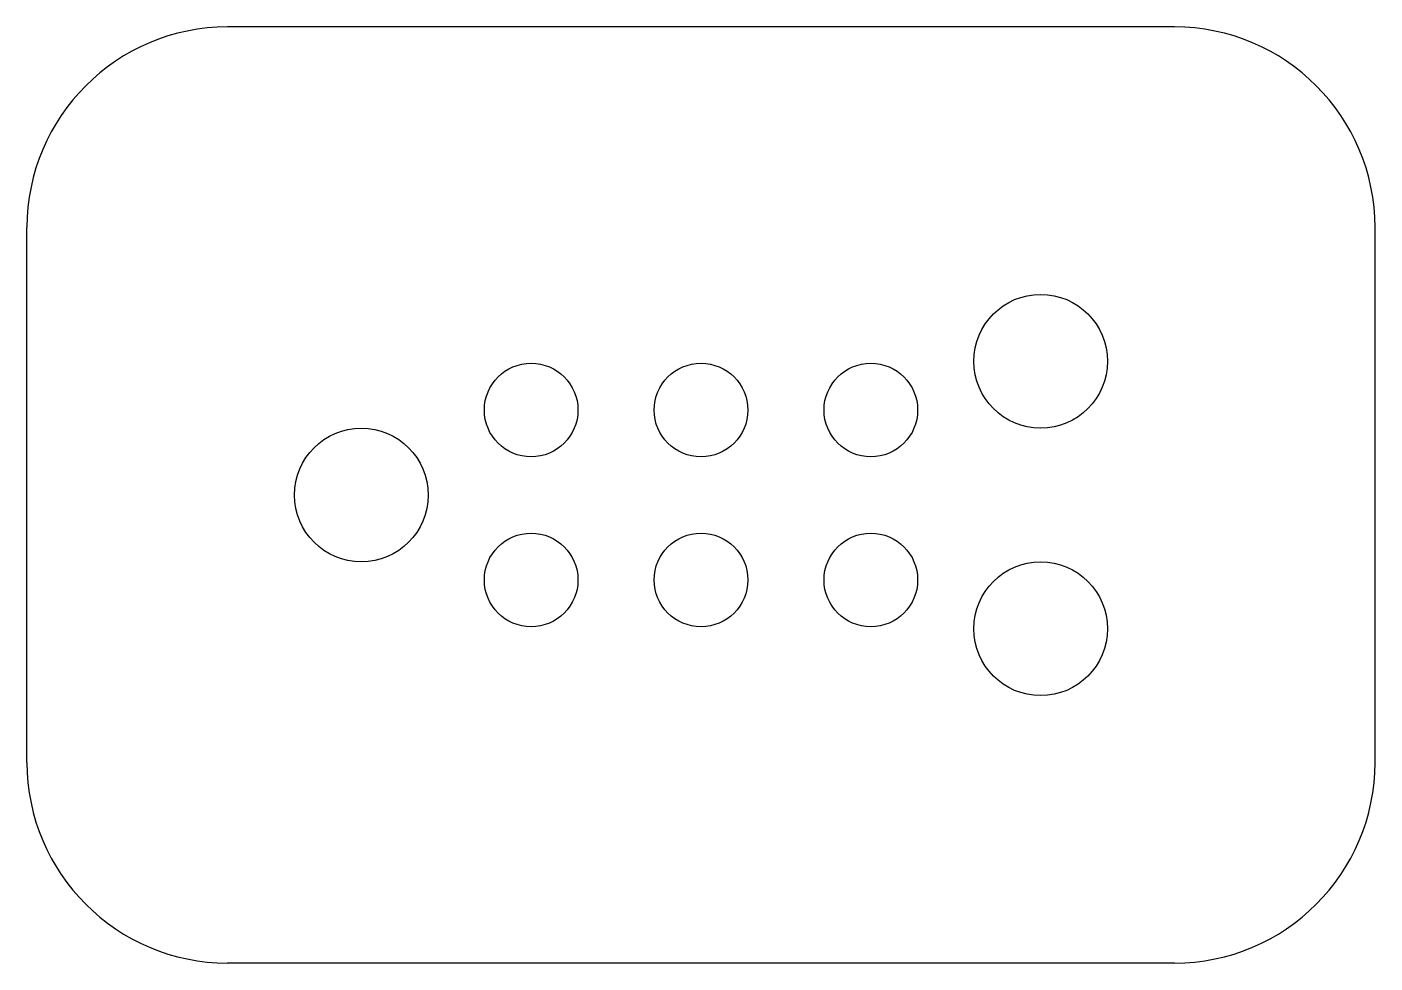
# Model space of a CAD drawing. Extents: x 10 to 20, y -3.5 to 3.5.
import ezdxf

# ---------------------------------------------------------------- set-up
doc = ezdxf.new("R2010")
doc.units = 0
doc.layers.add('MODELSKETCH_VISIBLE', color=7, linetype='CONTINUOUS')

msp = doc.modelspace()

# ---------------------------------------------------------------- linework, layer by layer
at = {"layer": 'MODELSKETCH_VISIBLE'}
for p, q in [((18.54, 3.5), (11.46, 3.5)), ((9.96, -2), (9.96, 2)), ((20.04, -2), (20.04, 2)), ((18.54, -3.5), (11.46, -3.5))]:
    msp.add_line(p, q, dxfattribs=at)
for centre, radius in [((17.54, 1), 0.5), ((13.73, 0.635), 0.35), ((15, 0.635), 0.35), ((16.27, 0.635), 0.35), ((12.46, 0), 0.5), ((13.73, -0.635), 0.35), ((15, -0.635), 0.35), ((16.27, -0.635), 0.35), ((17.54, -1), 0.5)]:
    msp.add_circle(centre, radius, dxfattribs=at)
for centre, start, end in [((11.46, 2), 90, 180), ((18.54, 2), 0, 90), ((11.46, -2), 180, 270), ((18.54, -2), 270, 0)]:
    msp.add_arc(centre, 1.5, start, end, dxfattribs=at)

doc.saveas('drawing.dxf')
